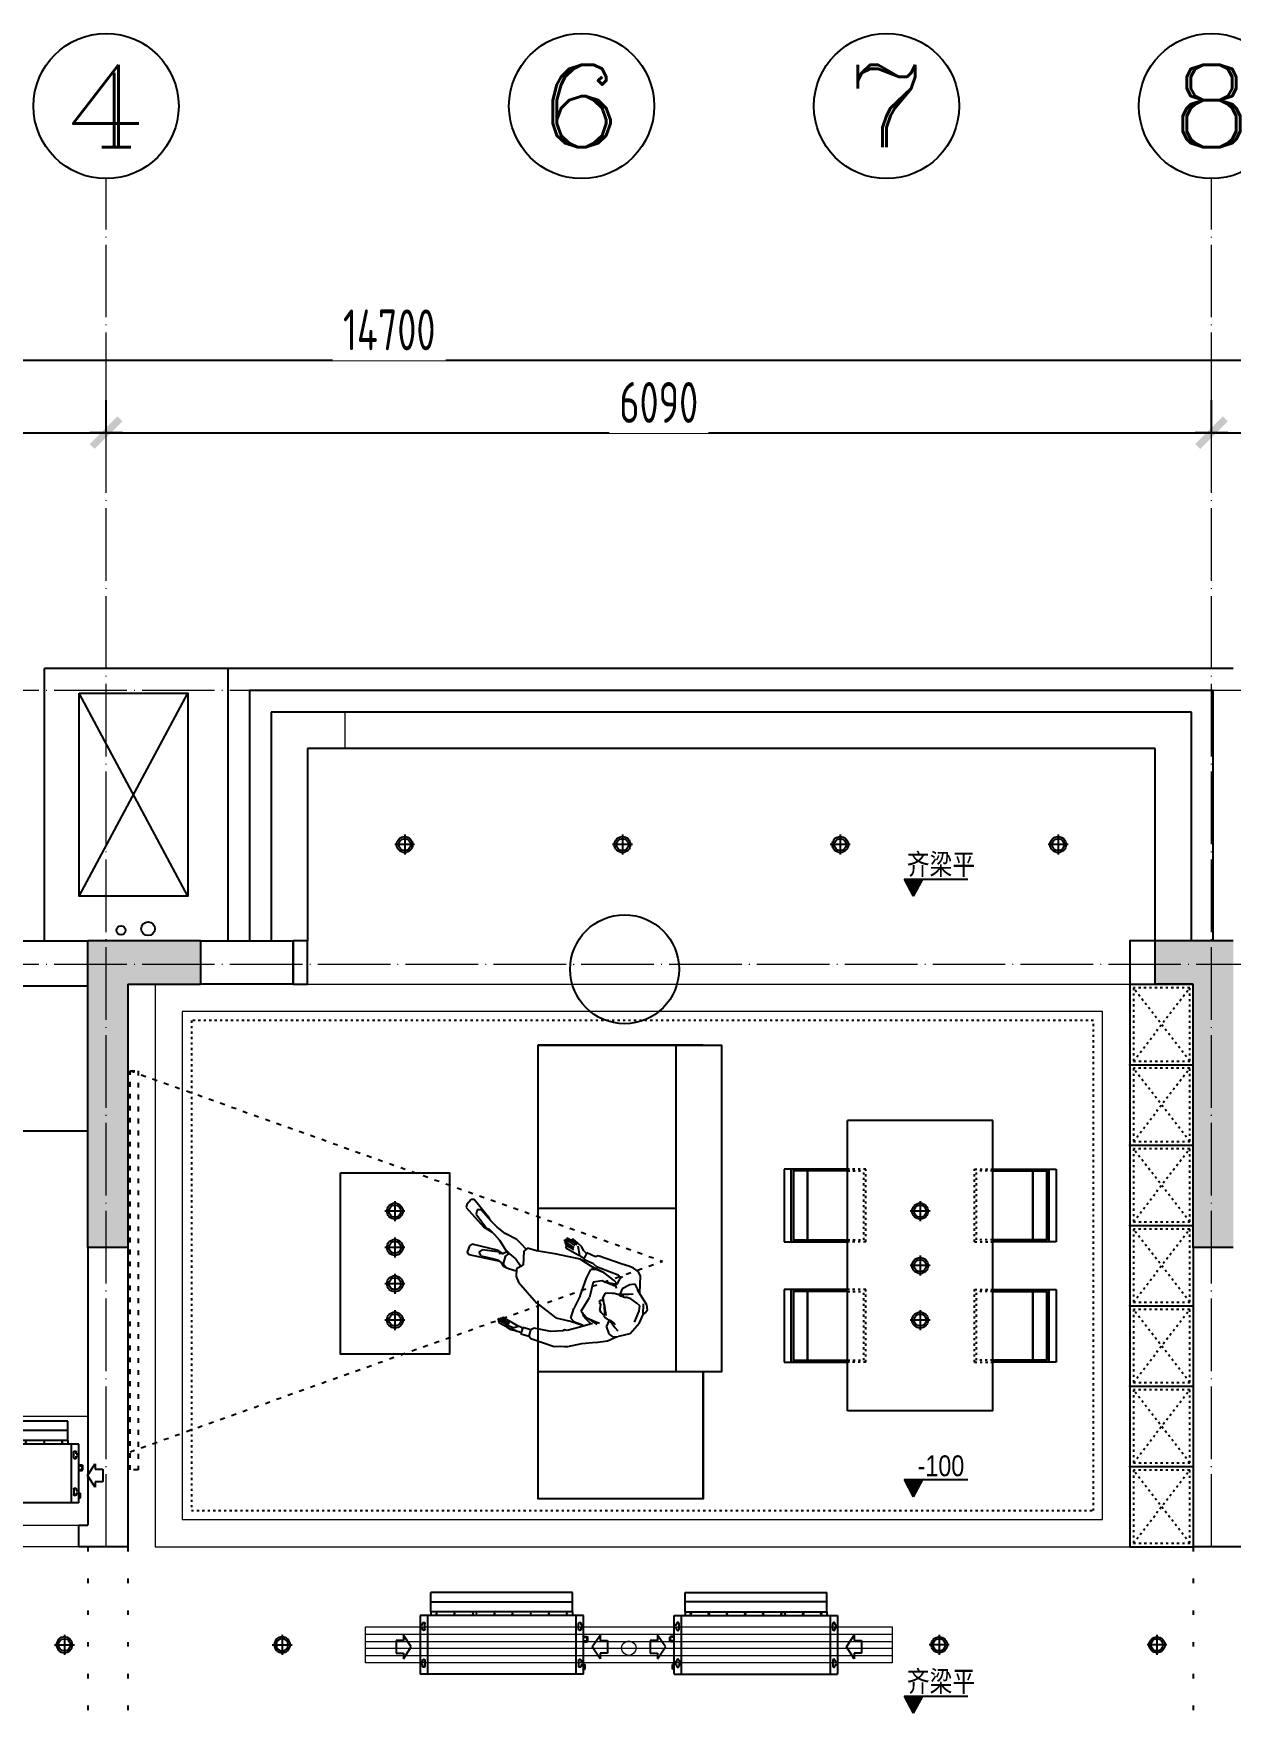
# Model space of a CAD drawing. Header units: inches. Extents: x 15 to 21955, y 10 to 16559.
# Drawn here: x 9025 to 15620, y 7339 to 16559 of the extents above; entities that cross this region are included whole.
import ezdxf
from ezdxf.enums import TextEntityAlignment as Align

# ---------------------------------------------------------------- set-up
doc = ezdxf.new("R2010")
doc.units = ezdxf.units.IN
doc.header["$MEASUREMENT"] = 0
for name, pattern in [('ACAD_ISO03W100', [30, 12, -18]), ('ACAD_ISO07W100', [3.5, 0.5, -3]), ('DOTE', [2.42, 2, -0.2, 0.02, -0.2]), ('iGo户型优化10', [30, 12, -18])]:
    doc.linetypes.add(name, pattern=pattern)
for name, color, linetype in [('AXIS', 1, 'Continuous'), ('AXIS_TEXT', 7, 'Continuous'), ('D-ARCHI', 250, 'Continuous'), ('EVH 立面填充', 8, 'Continuous'), ('IBS-003-建筑窗框', 3, 'Continuous'), ('IBS-050-建筑文字标注', 50, 'Continuous'), ('IBS-182-原建筑非承重墙', 150, 'Continuous'), ('IBS-200-原建筑承重墙柱', 200, 'Continuous'), ('IBS-22-原建筑梁体', 22, 'Continuous'), ('IBS-63-原建筑窗', 63, 'Continuous'), ('IDS-040-固定高家具', 40, 'Continuous'), ('IFF-51-活动家具', 51, 'Continuous'), ('iGo户型优化', 7, 'Continuous'), ('IRC-022-天花设备', 22, 'Continuous'), ('IRC-2-天花灯具', 2, 'Continuous'), ('外标注', 50, 'Continuous')]:
    doc.layers.add(name, color=color, linetype=linetype)
for name, color, linetype, lineweight in [('墙体', 9, 'Continuous', 25), ('天棚材质标注', 2, 'Continuous', 5), ('门', 65, 'Continuous', 13)]:
    doc.layers.add(name, color=color, linetype=linetype, lineweight=lineweight)
doc.styles.add('-宋体', font='', dxfattribs={"width": 0.8})
doc.styles.add('_TCH_AXIS', font='COMPLEX', dxfattribs={"bigfont": 'GBCBIG'})
doc.styles.add('COMPLEX', font='COMPLEX')
doc.styles.add('HBA-DIMT', font='ARCHS.SHX', dxfattribs={"width": 0.8})
doc.styles.get('-宋体').set_extended_font_data('SimSun')
doc.dimstyles.new('HBA_40', dxfattribs={"dimscale": 50, "dimtxt": 2.5, "dimasz": 0.1, "dimexe": 2, "dimexo": 2.5, "dimgap": 0.6, "dimtad": 1, "dimdec": 0, "dimrnd": 5, "dimzin": 0, "dimtxsty": 'HBA-DIMT', "dimblk": 'HBA_DIMENSION_TICK', "dimblk1": 'HBA_DIMENSION_TICK', "dimblk2": 'HBA_DIMENSION_TICK', "dimcen": 0.125, "dimclrd": 44, "dimclre": 44, "dimclrt": 2, "dimadec": 0, "dimazin": 0, "dimtfac": 1, "dimtdec": 0, "dimtix": 1, "dimtmove": 1, "dimatfit": 3, "dimldrblk": 'HBA_Leader_Dot', "dimfxl": 0, "dimtvp": 1, "dimtfill": 1, "dimtolj": 1, "dimtzin": 0, "dimarcsym": 0})

# ---------------------------------------------------------------- blocks, each defined once
blk = doc.blocks.new('HBA_DIMENSION_TICK')
at = {"color": 0, "linetype": 'ByBlock'}
for p, q in [((-10, 0), (0, 0)), ((0, 0), (10, 0))]:
    blk.add_line(p, q, dxfattribs=at)
at = {"color": 50, "linetype": 'ByBlock'}
blk.add_solid([(-10, -7), (-7, -10), (7, 10), (10, 7)], dxfattribs=at)
blk = doc.blocks.new('*D60')
at = {"layer": 'Defpoints', "color": 0, "transparency": 16777216}
for p in [(9424.9, 14359), (6844.9, 14134.4), (9424.9, 14134.4)]:
    blk.add_point(p, dxfattribs=at)
at = {"layer": '外标注', "color": 44, "lineweight": -2, "transparency": 16777216}
for p, q in [((6844.9, 14359), (6844.9, 14539)), ((9424.9, 14359), (9424.9, 14539)), ((6853.9, 14359), (9415.9, 14359))]:
    blk.add_line(p, q, dxfattribs=at)
at = {"layer": '外标注', "color": 44, "lineweight": -2, "transparency": 16777216, "xscale": 9, "yscale": 9, "zscale": 9, "rotation": 180}
blk.add_blockref('HBA_DIMENSION_TICK', (6844.9, 14359), dxfattribs=at)
at = {"layer": '外标注', "color": 44, "lineweight": -2, "transparency": 16777216, "xscale": 9, "yscale": 9, "zscale": 9}
blk.add_blockref('HBA_DIMENSION_TICK', (9424.9, 14359), dxfattribs=at)
at = {"layer": '外标注', "color": 2, "transparency": 16777216, "insert": (8134.9, 14525.5), "char_height": 225, "attachment_point": 5, "style": 'HBA-DIMT', "bg_fill": 3, "box_fill_scale": 1.25, "bg_fill_color": 256, "bg_fill_true_color": 13158600, "bg_fill_transparency": 0}
blk.add_mtext('\\A1;2580', dxfattribs=at)
blk = doc.blocks.new('HBA_Leader_Dot')
at = {"color": 0, "linetype": 'ByBlock'}
blk.add_line((-5, 0), (-10, 0), dxfattribs=at)
at = {"color": 0, "linetype": 'ByBlock', "const_width": 5}
blk.add_lwpolyline([(-2.5, 0, 1), (2.5, 0, 1)], format="xyb", close=True, dxfattribs=at)
blk = doc.blocks.new('*D61')
at = {"layer": 'Defpoints', "color": 0, "transparency": 16777216}
for p in [(15514.9, 14359), (9424.9, 14134.4), (15514.9, 14134.4)]:
    blk.add_point(p, dxfattribs=at)
at = {"layer": '外标注', "color": 44, "lineweight": -2, "transparency": 16777216}
for p, q in [((9424.9, 14359), (9424.9, 14539)), ((15514.9, 14359), (15514.9, 14539)), ((9433.9, 14359), (15505.9, 14359))]:
    blk.add_line(p, q, dxfattribs=at)
at = {"layer": '外标注', "color": 44, "lineweight": -2, "transparency": 16777216, "xscale": 9, "yscale": 9, "zscale": 9, "rotation": 180}
blk.add_blockref('HBA_DIMENSION_TICK', (9424.9, 14359), dxfattribs=at)
at = {"layer": '外标注', "color": 44, "lineweight": -2, "transparency": 16777216, "xscale": 9, "yscale": 9, "zscale": 9}
blk.add_blockref('HBA_DIMENSION_TICK', (15514.9, 14359), dxfattribs=at)
at = {"layer": '外标注', "color": 2, "transparency": 16777216, "insert": (12469.9, 14525.5), "char_height": 225, "attachment_point": 5, "style": 'HBA-DIMT', "bg_fill": 3, "box_fill_scale": 1.25, "bg_fill_color": 256, "bg_fill_true_color": 13158600, "bg_fill_transparency": 0}
blk.add_mtext('\\A1;6090', dxfattribs=at)
blk = doc.blocks.new('*D62')
at = {"layer": 'Defpoints', "color": 0, "transparency": 16777216}
for p in [(18334.9, 14359), (15514.9, 14134.4), (18334.9, 14134.4)]:
    blk.add_point(p, dxfattribs=at)
at = {"layer": '外标注', "color": 44, "lineweight": -2, "transparency": 16777216}
for p, q in [((15514.9, 14359), (15514.9, 14539)), ((18334.9, 14359), (18334.9, 14539)), ((15523.9, 14359), (18325.9, 14359))]:
    blk.add_line(p, q, dxfattribs=at)
at = {"layer": '外标注', "color": 44, "lineweight": -2, "transparency": 16777216, "xscale": 9, "yscale": 9, "zscale": 9, "rotation": 180}
blk.add_blockref('HBA_DIMENSION_TICK', (15514.9, 14359), dxfattribs=at)
at = {"layer": '外标注', "color": 44, "lineweight": -2, "transparency": 16777216, "xscale": 9, "yscale": 9, "zscale": 9}
blk.add_blockref('HBA_DIMENSION_TICK', (18334.9, 14359), dxfattribs=at)
at = {"layer": '外标注', "color": 2, "transparency": 16777216, "insert": (16924.9, 14525.5), "char_height": 225, "attachment_point": 5, "style": 'HBA-DIMT', "bg_fill": 3, "box_fill_scale": 1.25, "bg_fill_color": 256, "bg_fill_true_color": 13158600, "bg_fill_transparency": 0}
blk.add_mtext('\\A1;2820', dxfattribs=at)
blk = doc.blocks.new('*D63')
at = {"layer": 'Defpoints', "color": 0, "transparency": 16777216}
for p in [(18334.9, 14759), (3634.9, 14359), (18334.9, 14359)]:
    blk.add_point(p, dxfattribs=at)
at = {"layer": '外标注', "color": 44, "lineweight": -2, "transparency": 16777216}
for p, q in [((3634.9, 14584), (3634.9, 14939)), ((18334.9, 14584), (18334.9, 14939)), ((3643.9, 14759), (18325.9, 14759))]:
    blk.add_line(p, q, dxfattribs=at)
at = {"layer": '外标注', "color": 44, "lineweight": -2, "transparency": 16777216, "xscale": 9, "yscale": 9, "zscale": 9, "rotation": 180}
blk.add_blockref('HBA_DIMENSION_TICK', (3634.9, 14759), dxfattribs=at)
at = {"layer": '外标注', "color": 44, "lineweight": -2, "transparency": 16777216, "xscale": 9, "yscale": 9, "zscale": 9}
blk.add_blockref('HBA_DIMENSION_TICK', (18334.9, 14759), dxfattribs=at)
at = {"layer": '外标注', "color": 2, "transparency": 16777216, "insert": (10984.9, 14925.5), "char_height": 225, "attachment_point": 5, "style": 'HBA-DIMT', "bg_fill": 3, "box_fill_scale": 1.25, "bg_fill_color": 256, "bg_fill_true_color": 13158600, "bg_fill_transparency": 0}
blk.add_mtext('\\A1;14700', dxfattribs=at)
blk = doc.blocks.new('_AXISO')
blk.add_circle((0, 0), 0.5)
at = {"layer": 'AXIS_TEXT', "style": 'COMPLEX', "width": 1.041667}
blk.add_attdef('A', text='', height=0.56, dxfattribs=at).set_placement((-0.25, -0.28), (0.25, -0.28), align=Align.FIT)
blk = doc.blocks.new('A$C0ACF2E9F')
at = {"layer": 'iGo户型优化', "color": 251}
for p, q in [((233.7, 1104.2), (252.2, 1109.9)), ((252.2, 1109.9), (307.7, 1129.8)), ((307.7, 1129.8), (359, 1129.8)), ((359, 1129.8), (414.6, 1109.9)), ((361.9, 1129.8), (370.4, 1137)), ((370.4, 1137), (391.8, 1142.7)), ((391.8, 1142.7), (416, 1128.4)), ((416, 1128.4), (433.1, 1104.2)), ((149, 1005), (188.2, 1042.2)), ((192.3, 1050.1), (178.9, 1024.7)), ((185.2, 1000.2), (178.9, 1024.7)), ((196.6, 1052.9), (192.3, 1050.1)), ((196.6, 1052.9), (233.7, 1104.2)), ((232.2, 1014.4), (222.3, 1035.8)), ((245.1, 993.1), (232.2, 1014.4)), ((300.6, 1102.8), (366.2, 1102.8)), ((366.2, 1102.8), (396.1, 1095.6)), ((396.1, 1095.6), (403.2, 1074.3)), ((403.2, 1074.3), (411.8, 1034.4)), ((411.8, 1034.4), (410.3, 1011.6)), ((430.3, 1014.4), (414.6, 977.4)), ((440.3, 1035.8), (430.3, 1014.4)), ((433.1, 1104.2), (470.2, 1052.9)), ((456.6, 1067.8), (459.4, 1067.8)), ((459.4, 1067.8), (549.1, 1035.4)), ((470.2, 1052.9), (474.4, 1050.1)), ((474.4, 1050.1), (495.8, 1025.8)), ((495.8, 1025.8), (481.6, 1000.2)), ((549.1, 1035.4), (566.9, 1013.6)), ((81.9, 879.8), (108.7, 931.8)), ((108.7, 931.8), (122, 958.6)), ((122, 958.6), (149, 1005)), ((188.1, 997.3), (185.2, 1000.2)), ((188.1, 997.3), (222.3, 968.8)), ((220.8, 926.1), (220.8, 887.6)), ((257.9, 968.8), (222.3, 968.8)), ((252.2, 974.5), (245.1, 993.1)), ((247.9, 1011.6), (252.2, 998.8)), ((259.3, 977.4), (252.2, 998.8)), ((257.9, 968.8), (252.2, 974.5)), ((259.3, 977.4), (257.9, 968.8)), ((257.9, 968.8), (257.9, 958.9)), ((262.2, 944.6), (257.9, 958.9)), ((269.3, 933.2), (262.2, 944.6)), ((282.1, 931.8), (269.3, 933.2)), ((275, 924.7), (274, 932.7)), ((329.1, 909), (275, 941.8)), ((280.7, 910.4), (275, 924.7)), ((319.1, 914.7), (282.1, 931.8)), ((400.4, 927.5), (386.1, 891.9)), ((404.6, 938.9), (400.4, 927.5)), ((410.3, 1011.6), (404.6, 998.8)), ((404.6, 998.8), (404.6, 977.4)), ((404.6, 977.4), (407.5, 968.8)), ((407.5, 958.9), (404.6, 938.9)), ((411.8, 970.3), (407.5, 958.9)), ((407.5, 968.8), (407.5, 958.9)), ((444.5, 968.8), (411.2, 968.8)), ((414.6, 993.1), (411.8, 974.5)), ((411.8, 974.5), (411.8, 970.3)), ((448.8, 927.5), (436, 937.5)), ((443.1, 931.8), (443.1, 887.6)), ((443.1, 862), (457.4, 930.4)), ((478.7, 997.3), (444.5, 968.8)), ((464.5, 934.6), (448.8, 927.5)), ((459.6, 932.4), (470.2, 911.8)), ((464.5, 934.6), (486.3, 936.8)), ((481.6, 1000.2), (478.7, 997.3)), ((497.2, 938.9), (486.3, 936.8)), ((508.5, 944.4), (497.2, 938.9)), ((507.2, 919), (500.1, 940.3)), ((566.9, 1013.6), (573.9, 983.6)), ((575, 955.6), (569.9, 917.5)), ((573.9, 983.6), (575, 955.6)), ((37, 813.5), (81.9, 879.8)), ((161, 834.9), (116.8, 776.5)), ((206.7, 891.5), (161, 834.9)), ((171, 769.4), (175.2, 843.5)), ((175.2, 843.5), (178.8, 857)), ((175.2, 843.5), (175.2, 796.4)), ((215.1, 850.6), (200.3, 883.6)), ((220.8, 862), (209.4, 914.7)), ((226.5, 824.9), (215.1, 850.6)), ((220.8, 887.6), (220.8, 862)), ((220.8, 862), (220.8, 850.6)), ((245.1, 807.8), (220.8, 850.6)), ((287.8, 900.5), (280.7, 910.4)), ((287.8, 900.5), (319.1, 894.8)), ((329.1, 909), (319.1, 914.7)), ((359, 889.1), (319.1, 914.7)), ((329.1, 880.5), (319.1, 894.8)), ((329.1, 909), (359, 889.1)), ((337.7, 880.5), (329.1, 880.5)), ((344.8, 894.8), (337.7, 880.5)), ((349.1, 894.8), (344.8, 894.8)), ((349.1, 894.8), (344.8, 894.8)), ((386.1, 891.9), (359, 889.1)), ((443.1, 850.6), (417.5, 807.8)), ((443.1, 887.6), (443.1, 862)), ((443.1, 862), (443.1, 850.6)), ((470.2, 911.8), (488.7, 843.5)), ((488.7, 843.5), (493, 769.4)), ((488.7, 843.5), (488.7, 796.4)), ((504.4, 792.2), (507.2, 919)), ((569.9, 917.5), (562.8, 777.9)), ((0, 608.4), (7.6, 744.3)), ((7.6, 744.3), (24.2, 777.9)), ((24.2, 777.9), (29.8, 797.2)), ((29.8, 797.2), (37, 813.5)), ((105.4, 755.1), (76.9, 695.3)), ((114, 762.2), (105.4, 755.1)), ((116.8, 776.5), (114, 762.2)), ((158.1, 692.4), (175.2, 796.4)), ((175.2, 796.4), (188.1, 769.4)), ((188.1, 769.4), (242.2, 765.1)), ((239.4, 819.2), (226.5, 824.9)), ((320.6, 769.4), (242.2, 765.1)), ((245.1, 807.8), (332, 820.7)), ((320.6, 769.4), (423.2, 765.1)), ((417.5, 807.8), (332, 820.7)), ((423.2, 765.1), (477.3, 769.4)), ((488.7, 796.4), (477.3, 769.4)), ((488.7, 796.4), (507.2, 692.4)), ((511.5, 770.8), (504.4, 792.2)), ((511.5, 770.8), (512.9, 711)), ((562.8, 777.9), (551.4, 766.5)), ((551.4, 766.5), (552.9, 713.3)), ((564.2, 790.7), (562.8, 777.9)), ((76.9, 695.3), (59.8, 604.1)), ((193.8, 562.8), (158.1, 692.4)), ((507.2, 692.4), (483, 562.8)), ((552.9, 713.3), (512.9, 711)), ((522.9, 688.2), (520, 711)), ((524.3, 682.5), (522.9, 688.2)), ((527.2, 651.1), (524.3, 682.5)), ((569.9, 652.5), (524.3, 682.5)), ((534.3, 597), (527.2, 651.1)), ((550, 713.8), (558.5, 691)), ((558.5, 691), (574.2, 675.3)), ((579.9, 626.9), (572.8, 646.8)), ((574.2, 675.3), (584.2, 645.4)), ((584.2, 645.4), (594.1, 616.9)), ((7.1, 595.6), (0, 608.4)), ((2.4, 547.6), (7.1, 595.6)), ((7.1, 595.6), (44.2, 589.9)), ((44.2, 589.9), (39.1, 544.7)), ((59.8, 604.1), (44.2, 589.9)), ((259.3, 427.4), (193.8, 562.8)), ((483, 562.8), (457.4, 453.1)), ((541.4, 592.7), (534.3, 597)), ((551.4, 584.2), (541.4, 638.3)), ((544.3, 597), (541.4, 592.7)), ((544.3, 621.2), (544.3, 597)), ((557.1, 584.2), (551.4, 584.2)), ((565.6, 574.2), (552.8, 636.9)), ((561.4, 587), (557.1, 584.2)), ((558.5, 605.5), (561.4, 587)), ((577, 579.9), (565.6, 636.9)), ((571.3, 574.2), (565.6, 574.2)), ((571.3, 608.4), (574.2, 578.5)), ((574.2, 578.5), (571.3, 574.2)), ((582.7, 579.9), (577, 579.9)), ((588.4, 608.4), (579.9, 626.9)), ((579.9, 625.5), (587, 582.7)), ((587, 582.7), (582.7, 579.9)), ((592.7, 611.2), (588.4, 608.4)), ((594.1, 616.9), (592.7, 611.2)), ((10, 547.1), (2.4, 547.6)), ((2.9, 488.7), (7.1, 512.9)), ((7.1, 467.3), (2.9, 488.7)), ((7.1, 522.9), (10, 532.9)), ((7.1, 522.9), (7.1, 491.5)), ((7.1, 493), (7.1, 522.9)), ((7.1, 460.2), (7.1, 491.5)), ((39.1, 544.7), (10, 547.1)), ((10, 532.9), (10, 547.1)), ((17.1, 473), (15.7, 454.5)), ((17.1, 497.2), (35.6, 518.6)), ((17.1, 497.2), (17.1, 473)), ((17.1, 471.6), (24.2, 410.3)), ((25.6, 468.7), (32.8, 401.8)), ((32.8, 467.3), (38.5, 410.3)), ((34, 545.1), (37, 530)), ((37, 530), (35.6, 518.6)), ((35.6, 518.6), (39.9, 483)), ((39.9, 483), (47, 421.7)), ((10, 453.1), (7.1, 460.2)), ((14.2, 410.3), (8.5, 454.5)), ((15.7, 454.5), (10, 453.1)), ((18.5, 410.3), (14.2, 410.3)), ((24.2, 410.3), (18.5, 410.3)), ((22.8, 401.8), (21.4, 410.3)), ((27.1, 401.8), (22.8, 401.8)), ((32.8, 401.8), (27.1, 401.8)), ((32.8, 410.3), (31.3, 410.3)), ((38.5, 410.3), (32.8, 410.3)), ((44.2, 418.9), (38.5, 418.9)), ((47, 421.7), (44.2, 418.9)), ((283.5, 403.2), (259.3, 427.4)), ((323.4, 389), (283.5, 403.2)), ((309.3, 348.1), (312.9, 392.7)), ((356.2, 416), (323.4, 389)), ((363.3, 379), (346.5, 408.1)), ((428.9, 389), (356.2, 416)), ((374.7, 361.9), (363.3, 379)), ((453.1, 401.8), (428.9, 389)), ((444.5, 397.5), (460.2, 363.3)), ((457.4, 453.1), (453.1, 401.8)), ((309.2, 333.4), (309.3, 348.1)), ((321.8, 310.3), (309.2, 333.4)), ((309.4, 317), (309.2, 333.4)), ((323.4, 297.8), (309.4, 317)), ((362.6, 304.7), (321.8, 310.3)), ((329.1, 273.6), (323.4, 297.8)), ((323.4, 262.2), (326.3, 279.3)), ((326.3, 279.3), (327.7, 280.7)), ((326.3, 279.3), (327.7, 280.7)), ((362.6, 304.7), (384.7, 319.1)), ((371.9, 287.8), (364.7, 266.4)), ((369.6, 281.1), (373.3, 269.3)), ((387.5, 302.1), (371.9, 287.8)), ((371.9, 287.8), (377.6, 252.2)), ((374.7, 361.9), (386.1, 323.4)), ((400.4, 289.2), (382.9, 318)), ((386.1, 323.4), (400.4, 289.2)), ((388.9, 308.3), (387.5, 302.1)), ((433.1, 242.2), (400.4, 289.2)), ((460.2, 363.3), (474.4, 329.1)), ((474.4, 329.1), (480.1, 257.9)), ((296.4, 115.4), (323.4, 262.2)), ((314.9, 182.4), (327.7, 260.7)), ((327.7, 260.7), (329.1, 273.6)), ((373.3, 269.3), (349.1, 175.2)), ((377.6, 252.2), (356.2, 111.1)), ((453.1, 205.2), (433.1, 242.2)), ((468.7, 166.7), (453.1, 205.2)), ((458.8, 188.1), (458.8, 190.9)), ((467.3, 132.5), (458.8, 188.1)), ((480.1, 257.9), (495.8, 202.3)), ((495.8, 202.3), (514.3, 158.1)), ((304.9, 102.6), (296.4, 115.4)), ((296.4, 115.4), (304.9, 102.6)), ((341.9, 101.2), (304.9, 102.6)), ((314.9, 182.4), (329.1, 163.8)), ((329.1, 163.8), (349.1, 175.2)), ((356.2, 109.7), (341.9, 101.2)), ((467.3, 151), (468.7, 166.7)), ((517.2, 68.4), (467.3, 151)), ((467.3, 151), (467.3, 132.5)), ((530, 4.3), (467.3, 132.5)), ((514.3, 158.1), (550, 85.5)), ((521.5, 148.2), (587, 27.1)), ((541.4, 64.1), (517.2, 68.4)), ((547.1, 0), (530, 4.3)), ((530, 4.3), (530, 2.9)), ((547.1, 0), (530, 2.9)), ((550, 85.5), (541.4, 64.1)), ((581.3, 11.4), (547.1, 0)), ((581.3, 11.4), (547.1, 0)), ((587, 27.1), (581.3, 11.4)), ((587, 25.6), (581.3, 11.4)), ((587, 27.1), (587, 25.6))]:
    blk.add_line(p, q, dxfattribs=at)
blk = doc.blocks.new('ewrwrewqewer')
at = {"layer": 'IRC-022-天花设备'}
for p, q in [((1808447.8, 857452.6), (1808447.8, 857482.9)), ((1808447.8, 857482.9), (1808490.3, 857417.8)), ((1808538.9, 857244.8), (1808538.9, 857567.8)), ((1808538.9, 857267.8), (1808538.9, 857567.8)), ((1809438.9, 857567.8), (1808538.9, 857567.8)), ((1808552.3, 857514.5), (1808538.9, 857514.5)), ((1808552.3, 857501.1), (1808538.9, 857501.1)), ((1808552.3, 857514.5), (1808552.3, 857522.8)), ((1808552.3, 857492.8), (1808552.3, 857501.1)), ((1808565.6, 857492.8), (1808565.6, 857522.8)), ((1808578.9, 857244.8), (1808578.9, 857567.8)), ((1809398.9, 857567.8), (1809398.9, 857244.8)), ((1809412.3, 857492.8), (1809412.3, 857522.8)), ((1809425.6, 857514.5), (1809425.6, 857522.8)), ((1809425.6, 857514.5), (1809438.9, 857514.5)), ((1809425.6, 857501.1), (1809438.9, 857501.1)), ((1809425.6, 857492.8), (1809425.6, 857501.1)), ((1809438.9, 857567.8), (1809438.9, 857244.8)), ((1809438.9, 857540.8), (1809448.9, 857540.8)), ((1809438.9, 857514.8), (1809448.9, 857514.8)), ((1809448.9, 857540.8), (1809448.9, 857514.8)), ((1809530.1, 857482.9), (1809487.6, 857417.8)), ((1809530.1, 857452.6), (1809530.1, 857482.9)), ((1808406.2, 857417.8), (1808406.2, 857452.6)), ((1808406.2, 857452.6), (1808447.8, 857452.6)), ((1808406.2, 857383.1), (1808406.2, 857417.8)), ((1808490.3, 857417.8), (1808447.8, 857352.7)), ((1809487.6, 857417.8), (1809530.1, 857352.7)), ((1809571.6, 857452.6), (1809530.1, 857452.6)), ((1809571.6, 857417.8), (1809571.6, 857452.6)), ((1809571.6, 857383.1), (1809571.6, 857417.8)), ((1808447.8, 857383.1), (1808406.2, 857383.1)), ((1808447.8, 857352.7), (1808447.8, 857383.1)), ((1808552.3, 857311.5), (1808538.9, 857311.5)), ((1808552.3, 857298.1), (1808538.9, 857298.1)), ((1808552.3, 857319.8), (1808552.3, 857311.5)), ((1808552.3, 857298.1), (1808552.3, 857289.8)), ((1808565.6, 857319.8), (1808565.6, 857289.8)), ((1809412.3, 857319.8), (1809412.3, 857289.8)), ((1809425.6, 857319.8), (1809425.6, 857311.5)), ((1809425.6, 857311.5), (1809438.9, 857311.5)), ((1809425.6, 857298.1), (1809438.9, 857298.1)), ((1809425.6, 857298.1), (1809425.6, 857289.8)), ((1809438.9, 857389.8), (1809458.9, 857389.8)), ((1809438.9, 857384.8), (1809458.9, 857384.8)), ((1809438.9, 857364.8), (1809458.9, 857364.8)), ((1809438.9, 857359.8), (1809458.9, 857359.8)), ((1809458.9, 857389.8), (1809458.9, 857359.8)), ((1809458.9, 857389.8), (1809462.6, 857386.2)), ((1809458.9, 857359.8), (1809462.6, 857363.4)), ((1809462.6, 857386.2), (1809462.6, 857363.4)), ((1809530.1, 857352.7), (1809530.1, 857383.1)), ((1809530.1, 857383.1), (1809571.6, 857383.1)), ((1809438.9, 857244.8), (1808538.9, 857244.8)), ((1808598.9, 857224.8), (1808598.9, 857244.8)), ((1809378.9, 857224.8), (1808598.9, 857224.8)), ((1808598.9, 857224.8), (1808598.9, 857118.2)), ((1809378.9, 857224.8), (1809378.9, 857244.8)), ((1809378.9, 857224.8), (1809378.9, 857118.2)), ((1808598.9, 857168.6), (1809378.9, 857168.6)), ((1809378.9, 857118.2), (1808598.9, 857118.2))]:
    blk.add_line(p, q, dxfattribs=at)
for centre in [(1808628.9, 857234.8), (1808728.8, 857234.8), (1808828.7, 857234.8), (1808848.6, 857234.8), (1808948.4, 857234.8), (1809048.3, 857234.8), (1809148.2, 857234.8), (1809248.1, 857234.8), (1809348, 857234.8)]:
    blk.add_circle(centre, 2.35, dxfattribs=at)
for centre, start, end in [((1808558.9, 857522.8), 359.99949, 180), ((1808558.9, 857492.8), 180, 0.03165), ((1809418.9, 857522.8), 0, 180.00051), ((1809418.9, 857492.8), 179.96835, 0), ((1808558.9, 857319.8), 359.96835, 180), ((1809418.9, 857319.8), 0, 180.03165), ((1808558.9, 857289.8), 180, 0.00051), ((1809418.9, 857289.8), 179.99949, 0)]:
    blk.add_arc(centre, 6.67, start, end, dxfattribs=at)
blk = doc.blocks.new('A$C2C253EB8')
at = {"layer": 'IRC-2-天花灯具', "color": 250}
for p, q in [((55, 0), (55, 110)), ((0, 55), (110, 55))]:
    blk.add_line(p, q, dxfattribs=at)
at = {"layer": 'IRC-2-天花灯具', "color": 2}
blk.add_ellipse((55, 55), major_axis=(44, 0), ratio=1, start_param=1.571461413961594, end_param=7.85464672114118, dxfattribs=at)
at = {"layer": 'IRC-2-天花灯具', "color": 251}
blk.add_ellipse((55, 55), major_axis=(33, 0), ratio=1, start_param=1.570667, end_param=7.853852, dxfattribs=at)
blk = doc.blocks.new('A$C61603E42')
at = {"layer": '墙体'}
blk.add_hatch(color=256, dxfattribs=at).paths.add_polyline_path([(85, 0), (171, 157), (0, 157)])
blk.add_line((0, 157), (585, 157), dxfattribs=at)
for points in [[(0, 157), (85, 0)], [(171, 157), (85, 0)]]:
    blk.add_lwpolyline(points, dxfattribs=at)

msp = doc.modelspace()

# ---------------------------------------------------------------- hatches: boundary and pattern name
at = {"layer": 'EVH 立面填充'}
h = msp.add_hatch(color=256, dxfattribs=at)
h.dxf.hatch_style = 1
h.paths.add_polyline_path([(9544.9, 11318.8), (9944.9, 11318.8), (9944.9, 11558.8), (9324.9, 11558.8), (9324.9, 9868.8), (9544.9, 9868.8)])
h = msp.add_hatch(color=256, dxfattribs=at)
h.dxf.hatch_style = 1
h.paths.add_polyline_path([(15414.9, 11318.8), (15414.9, 9868.8), (15634.9, 9868.8), (15634.9, 11558.8), (15204.9, 11558.8), (15204.9, 11318.8)])

# ---------------------------------------------------------------- linework, layer by layer
for p in [(15064.9, 10875.9), (15064.9, 10433), (15064.9, 9990.2), (15064.9, 9547.3), (15064.9, 9104.5), (15064.9, 8661.6)]:
    msp.add_point(p)
at = {"layer": 'D-ARCHI', "color": 251, "linetype": 'DOTE', "lineweight": 5, "ltscale": 200}
for p, q in [((21154.9, 12939), (827.6, 12939)), ((21154.9, 11428.8), (814.9, 11428.8))]:
    msp.add_line(p, q, dxfattribs=at)
at = {"layer": 'IBS-003-建筑窗框', "color": 251, "ltscale": 10}
for p, q in [((15634.9, 13059), (10094.9, 13059)), ((10094.9, 13059), (10094.9, 11558.8)), ((15404.9, 12819), (10334.9, 12819)), ((10334.9, 12819), (10334.9, 11558.8)), ((15404.9, 11558.8), (15404.9, 12819)), ((15204.9, 12619), (10534.9, 12619)), ((10534.9, 12619), (10534.9, 11558.8)), ((15204.9, 11558.8), (15204.9, 12619))]:
    msp.add_line(p, q, dxfattribs=at)
at = {"layer": 'IBS-182-原建筑非承重墙'}
for p, q in [((9084.9, 11558.8), (9084.9, 13059)), ((10094.9, 13059), (9084.9, 13059)), ((9277, 11805.1), (9875.1, 12923.9)), ((9875.1, 11805.1), (9277, 12923.9)), ((8914.9, 11558.8), (9324.9, 11558.8)), ((9944.9, 11558.8), (10454.9, 11558.8)), ((10454.9, 11318.8), (10454.9, 11558.8)), ((9324.9, 11308.8), (8914.9, 11308.8)), ((10454.9, 11318.8), (9944.9, 11318.8)), ((9324.9, 10508.8), (6844.9, 10508.8)), ((9324.9, 9868.8), (9324.9, 8338.8)), ((9544.9, 9868.8), (9544.9, 8218.8)), ((15414.9, 9868.8), (15414.9, 8218.8)), ((9274.9, 8218.8), (9274.9, 8338.8)), ((9274.9, 8338.8), (9324.9, 8338.8)), ((9544.9, 8218.8), (9274.9, 8218.8)), ((15734.9, 8218.8), (15414.9, 8218.8))]:
    msp.add_line(p, q, dxfattribs=at)
for points in [[(9277, 12923.9), (9875.1, 12923.9), (9875.1, 11805.1), (9277, 11805.1)], [(10454.9, 11318.8), (10534.9, 11318.8), (10534.9, 11558.8), (10454.9, 11558.8)], [(15064.9, 11318.8), (15204.9, 11318.8), (15204.9, 11558.8), (15064.9, 11558.8)]]:
    msp.add_lwpolyline(points, close=True, dxfattribs=at)
for centre, radius in [((9507.1, 11616.7), 25), ((9656.1, 11625.2), 37.5)]:
    msp.add_circle(centre, radius, dxfattribs=at)
at = {"layer": 'IBS-200-原建筑承重墙柱', "ltscale": 0.02}
for p, q in [((9324.9, 9868.8), (9324.9, 11558.8)), ((9944.9, 11558.8), (9324.9, 11558.8)), ((9944.9, 11558.8), (9944.9, 11318.8)), ((15204.9, 11318.8), (15204.9, 11558.8)), ((15634.9, 11558.8), (15204.9, 11558.8)), ((9544.9, 11318.8), (9544.9, 9868.8)), ((9544.9, 11318.8), (9944.9, 11318.8)), ((15414.9, 11318.8), (15204.9, 11318.8)), ((15414.9, 9868.8), (15414.9, 11318.8)), ((9544.9, 9868.8), (9324.9, 9868.8)), ((15634.9, 9868.8), (15414.9, 9868.8))]:
    msp.add_line(p, q, dxfattribs=at)
at = {"layer": 'IBS-22-原建筑梁体', "linetype": 'ACAD_ISO07W100', "ltscale": 50}
for p, q in [((9324.9, 8218.8), (9324.9, 7138.8)), ((9544.9, 8218.8), (9544.9, 7138.8)), ((15414.9, 8218.8), (15414.9, 7138.8))]:
    msp.add_line(p, q, dxfattribs=at)
at = {"layer": 'IBS-63-原建筑窗'}
for p, q in [((15524.9, 12939), (10214.9, 12939)), ((10214.9, 12939), (10214.9, 11558.8)), ((15524.9, 11558.8), (15524.9, 12939))]:
    msp.add_line(p, q, dxfattribs=at)
at = {"layer": 'IDS-040-固定高家具'}
for p, q in [((15064.9, 11318.8), (15064.9, 8218.8)), ((15064.9, 11318.8), (15414.9, 11318.8)), ((15064.9, 10875.9), (15414.9, 10875.9)), ((15064.9, 10433), (15414.9, 10433)), ((15064.9, 9990.2), (15414.9, 9990.2)), ((15064.9, 9547.3), (15414.9, 9547.3)), ((15064.9, 9104.5), (15414.9, 9104.5)), ((15064.9, 8661.6), (15414.9, 8661.6)), ((15064.9, 8218.8), (15414.9, 8218.8))]:
    msp.add_line(p, q, dxfattribs=at)
at = {"layer": 'IDS-040-固定高家具', "linetype": 'ACAD_ISO03W100'}
for p, q in [((15084.9, 10895.9), (15394.9, 11298.8)), ((15394.9, 10895.9), (15084.9, 11298.8)), ((15084.9, 10453), (15394.9, 10855.9)), ((15394.9, 10453), (15084.9, 10855.9)), ((15084.9, 10010.2), (15394.9, 10413)), ((15394.9, 10010.2), (15084.9, 10413)), ((15084.9, 9567.3), (15394.9, 9970.2)), ((15394.9, 9567.3), (15084.9, 9970.2)), ((15084.9, 9124.5), (15394.9, 9527.3)), ((15394.9, 9124.5), (15084.9, 9527.3)), ((15084.9, 8681.6), (15394.9, 9084.5)), ((15394.9, 8681.6), (15084.9, 9084.5)), ((15084.9, 8238.8), (15394.9, 8641.6)), ((15394.9, 8238.8), (15084.9, 8641.6))]:
    msp.add_line(p, q, dxfattribs=at)
for points in [[(15084.9, 10895.9), (15394.9, 10895.9), (15394.9, 11298.8), (15084.9, 11298.8)], [(15084.9, 10453), (15394.9, 10453), (15394.9, 10855.9), (15084.9, 10855.9)], [(15084.9, 10010.2), (15394.9, 10010.2), (15394.9, 10413), (15084.9, 10413)], [(15084.9, 9567.3), (15394.9, 9567.3), (15394.9, 9970.2), (15084.9, 9970.2)], [(15084.9, 9124.5), (15394.9, 9124.5), (15394.9, 9527.3), (15084.9, 9527.3)], [(15084.9, 8681.6), (15394.9, 8681.6), (15394.9, 9084.5), (15084.9, 9084.5)], [(15084.9, 8238.8), (15394.9, 8238.8), (15394.9, 8641.6), (15084.9, 8641.6)]]:
    msp.add_lwpolyline(points, close=True, dxfattribs=at)
at = {"layer": 'IFF-51-活动家具'}
for p, q in [((12714.9, 10983.5, 0), (11804.9, 10983.5, 0)), ((12564.9, 9183.5, 0), (12564.9, 10983.5, 0)), ((14309.9, 10568.8, 0), (13509.9, 10568.8, 0)), ((13509.9, 8968.8, 0), (13509.9, 10568.8)), ((14309.9, 8968.8), (14309.9, 10568.8)), ((13509.9, 10300.5, 0), (13159.9, 10300.5, 0)), ((13159.9, 10300.5, 0), (13159.9, 9900.5, 0)), ((13199.9, 10300.5, 0), (13159.9, 10300.5, 0)), ((13199.9, 9900.5, 0), (13199.9, 10300.5, 0)), ((13212.7, 9900.5, 0), (13212.7, 10300.5, 0)), ((13212.7, 10290.5, 0), (13212.7, 9910.5, 0)), ((13289.9, 10290.5, 0), (13212.7, 10290.5, 0)), ((13289.9, 10300.5, 0), (13289.9, 9900.5, 0)), ((13289.9, 10290.5, 0), (13289.9, 9910.5, 0)), ((13509.9, 10290.5, 0), (13289.9, 10290.5, 0)), ((13289.9, 9910.5, 0), (13289.9, 10290.5, 0)), ((14309.9, 10300.5, 0), (14659.9, 10300.5, 0)), ((14309.9, 10290.5, 0), (14529.9, 10290.5, 0)), ((14529.9, 10300.5, 0), (14529.9, 9900.5, 0)), ((14529.9, 10290.5, 0), (14529.9, 9910.5, 0)), ((14529.9, 9910.5, 0), (14529.9, 10290.5, 0)), ((14529.9, 10290.5, 0), (14607.1, 10290.5, 0)), ((14607.1, 9900.5, 0), (14607.1, 10300.5, 0)), ((14607.1, 10290.5, 0), (14607.1, 9910.5, 0)), ((14619.9, 9900.5, 0), (14619.9, 10300.5, 0)), ((14619.9, 10300.5, 0), (14659.9, 10300.5, 0)), ((14659.9, 10300.5, 0), (14659.9, 9900.5, 0)), ((12564.9, 10083.5, 0), (11804.9, 10083.5, 0)), ((13159.9, 9900.5, 0), (13509.9, 9900.5, 0)), ((13159.9, 9900.5, 0), (13199.9, 9900.5, 0)), ((13212.7, 9910.5, 0), (13289.9, 9910.5, 0)), ((13289.9, 9910.5, 0), (13509.9, 9910.5, 0)), ((14529.9, 9910.5, 0), (14309.9, 9910.5, 0)), ((14659.9, 9900.5, 0), (14309.9, 9900.5, 0)), ((14607.1, 9910.5, 0), (14529.9, 9910.5, 0)), ((14659.9, 9900.5, 0), (14619.9, 9900.5, 0)), ((13509.9, 9636.9, 0), (13159.9, 9636.9, 0)), ((13159.9, 9636.9, 0), (13159.9, 9236.9, 0)), ((13199.9, 9636.9, 0), (13159.9, 9636.9, 0)), ((13199.9, 9236.9, 0), (13199.9, 9636.9, 0)), ((13212.7, 9236.9, 0), (13212.7, 9636.9, 0)), ((13212.7, 9626.9, 0), (13212.7, 9246.9, 0)), ((13289.9, 9626.9, 0), (13212.7, 9626.9, 0)), ((13289.9, 9636.9, 0), (13289.9, 9236.9, 0)), ((13289.9, 9626.9, 0), (13289.9, 9246.9, 0)), ((13509.9, 9626.9, 0), (13289.9, 9626.9, 0)), ((13289.9, 9246.9, 0), (13289.9, 9626.9, 0)), ((14309.9, 9636.9, 0), (14659.9, 9636.9, 0)), ((14309.9, 9626.9, 0), (14529.9, 9626.9, 0)), ((14529.9, 9636.9, 0), (14529.9, 9236.9, 0)), ((14529.9, 9626.9, 0), (14529.9, 9246.9, 0)), ((14529.9, 9246.9, 0), (14529.9, 9626.9, 0)), ((14529.9, 9626.9, 0), (14607.1, 9626.9, 0)), ((14607.1, 9236.9, 0), (14607.1, 9636.9, 0)), ((14607.1, 9626.9, 0), (14607.1, 9246.9, 0)), ((14619.9, 9236.9, 0), (14619.9, 9636.9, 0)), ((14619.9, 9636.9, 0), (14659.9, 9636.9, 0)), ((14659.9, 9636.9, 0), (14659.9, 9236.9, 0)), ((13159.9, 9236.9, 0), (13509.9, 9236.9, 0)), ((13159.9, 9236.9, 0), (13199.9, 9236.9, 0)), ((13212.7, 9246.9, 0), (13289.9, 9246.9, 0)), ((13289.9, 9246.9, 0), (13509.9, 9246.9, 0)), ((14529.9, 9246.9, 0), (14309.9, 9246.9, 0)), ((14659.9, 9236.9, 0), (14309.9, 9236.9, 0)), ((14607.1, 9246.9, 0), (14529.9, 9246.9, 0)), ((14659.9, 9236.9, 0), (14619.9, 9236.9, 0)), ((12714.9, 9183.5, 0), (11804.9, 9183.5, 0)), ((12714.9, 8483.5, 0), (12714.9, 9183.5, 0)), ((14309.9, 8968.8, 0), (13509.9, 8968.8, 0))]:
    msp.add_line(p, q, dxfattribs=at)
at = {"layer": 'IFF-51-活动家具', "linetype": 'ACAD_ISO03W100'}
for p, q in [((13609.9, 10300.5, 0), (13509.9, 10300.5, 0)), ((13509.9, 10290.5, 0), (13599.9, 10290.5, 0)), ((13599.9, 9910.5, 0), (13599.9, 10290.5, 0)), ((13609.9, 9900.5, 0), (13609.9, 10300.5, 0)), ((14209.9, 9900.5, 0), (14209.9, 10300.5, 0)), ((14209.9, 10300.5, 0), (14309.9, 10300.5, 0)), ((14219.9, 9910.5, 0), (14219.9, 10290.5, 0)), ((14309.9, 10290.5, 0), (14219.9, 10290.5, 0)), ((13509.9, 9910.5, 0), (13599.9, 9910.5, 0)), ((13609.9, 9900.5, 0), (13509.9, 9900.5, 0)), ((14209.9, 9900.5, 0), (14309.9, 9900.5, 0)), ((14309.9, 9910.5, 0), (14219.9, 9910.5, 0)), ((13609.9, 9636.9, 0), (13509.9, 9636.9, 0)), ((13509.9, 9626.9, 0), (13599.9, 9626.9, 0)), ((13599.9, 9246.9, 0), (13599.9, 9626.9, 0)), ((13609.9, 9236.9, 0), (13609.9, 9636.9, 0)), ((14209.9, 9236.9, 0), (14209.9, 9636.9, 0)), ((14209.9, 9636.9, 0), (14309.9, 9636.9, 0)), ((14219.9, 9246.9, 0), (14219.9, 9626.9, 0)), ((14309.9, 9626.9, 0), (14219.9, 9626.9, 0)), ((13509.9, 9246.9, 0), (13599.9, 9246.9, 0)), ((13609.9, 9236.9, 0), (13509.9, 9236.9, 0)), ((14209.9, 9236.9, 0), (14309.9, 9236.9, 0)), ((14309.9, 9246.9, 0), (14219.9, 9246.9, 0))]:
    msp.add_line(p, q, dxfattribs=at)
at = {"layer": 'IFF-51-活动家具', "elevation": 0}
for points in [[(11804.9, 9848.3), (11804.9, 10983.5), (12714.9, 10983.5)], [(12714.9, 10983.5), (12814.9, 10983.5), (12814.9, 9183.5), (12714.9, 9183.5)], [(12714.9, 8483.5), (11804.9, 8483.5), (11804.9, 9574.9)], [(12714.9, 9183.5), (12714.9, 8483.5), (12459.9, 8483.5)]]:
    msp.add_lwpolyline(points, dxfattribs=at)
at = {"layer": 'IFF-51-活动家具'}
msp.add_lwpolyline([(10716.2, 10280.1), (11316.2, 10280.1), (11316.2, 9280.1), (10716.2, 9280.1)], close=True, dxfattribs=at)
msp.add_circle((12281.5, 11401.7), 300, dxfattribs=at)
at = {"layer": 'iGo户型优化', "color": 251, "linetype": 'iGo户型优化10', "ltscale": 2.2}
for p in [(9556.7, 10842.8), (9556.7, 8742.8)]:
    msp.add_line(p, (12490.3, 9792.8), dxfattribs=at)
msp.add_lwpolyline([(9556.7, 10842.8), (9601.7, 10842.8), (9601.7, 8642.8), (9556.7, 8642.8)], close=True, dxfattribs=at)
at = {"layer": 'IRC-2-天花灯具', "linetype": 'ACAD_ISO03W100'}
msp.add_lwpolyline([(9894.9, 8418.8), (14864.9, 8418.8), (14864.9, 11118.8), (9894.9, 11118.8)], close=True, dxfattribs=at)
at = {"layer": '天棚材质标注', "color": 1}
for p, q in [((10742.7, 12619), (10742.7, 12819)), ((9694.9, 11318.8), (9694.9, 8218.8)), ((10454.9, 11318.8), (15064.9, 11318.8)), ((8344.9, 8938.8), (9324.9, 8938.8)), ((9694.9, 8218.8), (15064.9, 8218.8)), ((10854.9, 7736.9), (13754.9, 7736.9)), ((10854.9, 7696.9), (13754.9, 7696.9)), ((10854.9, 7660.6), (13754.9, 7660.6)), ((10854.9, 7620.6), (13754.9, 7620.6))]:
    msp.add_line(p, q, dxfattribs=at)
for points in [[(9844.9, 8368.8), (14914.9, 8368.8), (14914.9, 11168.8), (9844.9, 11168.8)], [(10854.9, 7778.8), (13754.9, 7778.8), (13754.9, 7578.8), (10854.9, 7578.8)]]:
    msp.add_lwpolyline(points, close=True, dxfattribs=at)
msp.add_circle((12304.9, 7660.6), 40, dxfattribs=at)
at = {"layer": '门', "color": 8, "lineweight": 5}
msp.add_lwpolyline([(8434.9, 8338.8), (9274.9, 8338.8), (9274.9, 8218.8), (8434.9, 8218.8)], close=True, dxfattribs=at)

# ---------------------------------------------------------------- block references
at = {"layer": 'AXIS'}
ref = msp.add_blockref('_AXISO', (9424.9, 16159), dxfattribs=dict(at, xscale=800, yscale=800, zscale=800))
ref.add_attrib('A', '4', dxfattribs={"layer": 'AXIS_TEXT', "height": 452.5, "style": '_TCH_AXIS', "width": 1.3125}).set_placement((9198.6, 15932.7), (9651.2, 15932.7), align=Align.FIT)
ref = msp.add_blockref('_AXISO', (12044.6, 16159), dxfattribs=dict(at, xscale=800, yscale=800, zscale=800))
ref.add_attrib('A', '6', dxfattribs={"layer": 'AXIS_TEXT', "height": 452.5, "style": '_TCH_AXIS', "width": 1.5}).set_placement((11818.3, 15932.7), (12270.9, 15932.7), align=Align.FIT)
ref = msp.add_blockref('_AXISO', (13724.6, 16159), dxfattribs=dict(at, xscale=800, yscale=800, zscale=800))
ref.add_attrib('A', '7', dxfattribs={"layer": 'AXIS_TEXT', "height": 452.5, "style": '_TCH_AXIS', "width": 1.5}).set_placement((13498.3, 15932.7), (13950.9, 15932.7), align=Align.FIT)
ref = msp.add_blockref('_AXISO', (15514.9, 16159), dxfattribs=dict(at, xscale=800, yscale=800, zscale=800))
ref.add_attrib('A', '8', dxfattribs={"layer": 'AXIS_TEXT', "height": 452.5, "style": '_TCH_AXIS', "width": 1.5}).set_placement((15288.6, 15932.7), (15741.2, 15932.7), align=Align.FIT)
at = {"layer": 'IBS-050-建筑文字标注', "color": 160, "linetype": 'ByBlock', "xscale": 0.6, "yscale": 0.6, "zscale": 0.6}
for p in [(13821.1, 11805), (13821.1, 8495.3), (13821.1, 7302)]:
    msp.add_blockref('A$C61603E42', p, dxfattribs=at)
at = {"layer": 'IFF-51-活动家具', "xscale": -1, "rotation": 247.507696688802}
msp.add_blockref('A$C0ACF2E9F', (11202.5, 9600.5, 0), dxfattribs=at)
at = {"layer": 'IRC-022-天花设备', "color": 250, "xscale": -1, "rotation": 180}
for p in [(-1800165.1, 866029.9), (-1797384, 865085.1)]:
    msp.add_blockref('ewrwrewqewer', p, dxfattribs=at)
at = {"layer": 'IRC-022-天花设备', "color": 250, "rotation": 180}
msp.add_blockref('ewrwrewqewer', (1821993.8, 865085.1), dxfattribs=at)
at = {"layer": 'IRC-2-天花灯具', "rotation": 180}
for p in [(11124.9, 12143.9), (12324.9, 12143.9), (13524.9, 12143.9), (14724.9, 12143.9), (11071.2, 10123.8), (13964.9, 10123.8, 0), (11071.2, 9923.8), (13964.9, 9823.8, 0), (11071.2, 9723.8), (11071.2, 9523.8), (13964.9, 9523.8, 0), (14069.7, 7733.8), (15269.7, 7733.8)]:
    msp.add_blockref('A$C2C253EB8', p, dxfattribs=at)
at = {"layer": 'IRC-2-天花灯具', "xscale": -1, "rotation": 180}
for p in [(9140, 7733.8), (10340, 7733.8)]:
    msp.add_blockref('A$C2C253EB8', p, dxfattribs=at)

# ---------------------------------------------------------------- texts
at = {"layer": 'IBS-050-建筑文字标注', "linetype": 'ByBlock', "char_height": 115, "width": 1928.171, "attachment_point": 5, "style": '-宋体'}
for s, insert in [('{\\fArial Unicode MS|b0|i0|c134|p0;齐梁平}', (14024.4, 11974.4)), ('{\\fArial Unicode MS|b0|i0|c0|p0;-100}', (14024.4, 8664.7)), ('{\\fArial Unicode MS|b0|i0|c134|p0;齐梁平}', (14024.4, 7471.4))]:
    msp.add_mtext(s, dxfattribs=dict(at, insert=insert))

# ---------------------------------------------------------------- dimensions: what is measured, and where the dimension line sits
at = {"layer": '外标注'}
dim = msp.add_linear_dim(base=(9424.9, 14359), p1=(6844.9, 14134.4), p2=(9424.9, 14134.4), dimstyle='HBA_40', override={"dimscale": 90, "dimfxl": 200, "dimfxlon": 1}, dxfattribs=at)
dim.commit()
dim.dimension.update_dxf_attribs({"geometry": '*D60', "text_midpoint": (8134.9, 14525.5)})

# ---------------------------------------------------------------- next in the draw order: dimensions: what is measured, and where the dimension line sits
dim = msp.add_linear_dim(base=(15514.9, 14359), p1=(9424.9, 14134.4), p2=(15514.9, 14134.4), dimstyle='HBA_40', override={"dimscale": 90, "dimfxl": 200, "dimfxlon": 1}, dxfattribs=at)
dim.commit()
dim.dimension.update_dxf_attribs({"geometry": '*D61', "text_midpoint": (12469.9, 14525.5)})

# ---------------------------------------------------------------- next in the draw order: dimensions: what is measured, and where the dimension line sits
dim = msp.add_linear_dim(base=(18334.9, 14359), p1=(15514.9, 14134.4), p2=(18334.9, 14134.4), dimstyle='HBA_40', override={"dimscale": 90, "dimfxl": 200, "dimfxlon": 1}, dxfattribs=at)
dim.commit()
dim.dimension.update_dxf_attribs({"geometry": '*D62', "text_midpoint": (16924.9, 14525.5)})

# ---------------------------------------------------------------- next in the draw order: dimensions: what is measured, and where the dimension line sits
dim = msp.add_linear_dim(base=(18334.9, 14759), p1=(3634.9, 14359), p2=(18334.9, 14359), dimstyle='HBA_40', override={"dimscale": 90, "dimfxl": 200, "dimfxlon": 1}, dxfattribs=at)
dim.commit()
dim.dimension.update_dxf_attribs({"geometry": '*D63', "text_midpoint": (10984.9, 14925.5)})

# ---------------------------------------------------------------- next in the draw order: linework, layer by layer
at = {"layer": 'D-ARCHI', "color": 251, "linetype": 'DOTE', "lineweight": 5, "ltscale": 200}
for p, q in [((9424.9, 8218.8), (9424.9, 15759)), ((15514.9, 8218.8), (15514.9, 15759))]:
    msp.add_line(p, q, dxfattribs=at)

doc.saveas('drawing.dxf')
